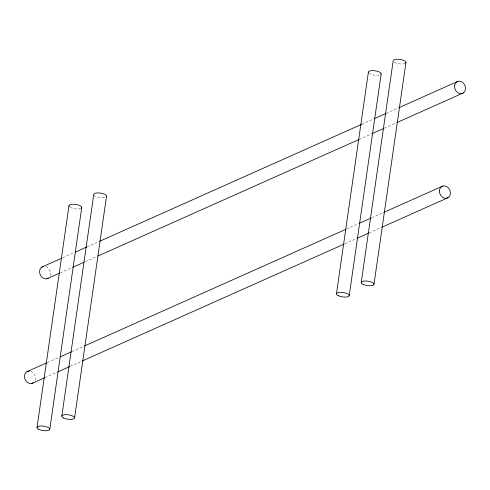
<?xml version="1.0" encoding="UTF-8"?>
<svg xmlns="http://www.w3.org/2000/svg" width="490" height="490" viewBox="0 0 490 490"><rect width="100%" height="100%" fill="white"/><g stroke="black" fill="none" stroke-linecap="round" stroke-linejoin="round"><path stroke-width="0.37" stroke-dasharray="2.45 1.84" d="M62.677 257.771L73.99 252.724M87.128 246.856L99.139 241.496M361.657 124.319L373.662 118.954M386.236 113.343L398.113 108.039M60.337 272.814L72.214 267.516M85.352 261.648L96.659 256.601M359.311 139.356L371.187 134.058M384.325 128.196L396.337 122.831M47.561 362.465L59.572 357.1M72.012 351.551L84.023 346.191M346.534 229.008L358.545 223.648M371.683 217.781L383.695 212.421M45.086 377.563L57.091 372.204M70.235 366.342L81.542 361.289M344.758 243.8L356.769 238.434M369.209 232.885L381.214 227.525M104.529 197.482A6.444 2.236 8.2 0 1 93.927 195.02M80.795 208.513A6.444 2.236 8.2 0 1 69.739 207.001M30.839 371.328A6.444 5.298 65.9 0 1 35.004 380.669M45.956 266.64A6.444 5.298 65.9 0 1 50.121 275.98M405.003 63.504A6.444 2.236 8.2 0 1 393.942 61.991M379.168 75.178A6.444 2.236 8.2 0 1 369.16 73.341"/><path stroke-width="0.73" d="M37.026 427.494L68.974 205.763M49.796 429.24L81.744 207.509M61.807 416.145L93.762 194.414A6.444 2.236 8.2 0 1 101.16 193.189A6.444 2.236 8.2 0 1 106.263 196.704M74.578 417.89L106.532 196.159M336.446 293.841L368.394 72.11M349.217 295.586L381.165 73.855M361.228 282.491L393.182 60.76A6.444 2.236 8.2 0 1 400.581 59.529A6.444 2.236 8.2 0 1 405.683 63.051M373.999 284.237L405.953 62.506M41.858 267.068L61.415 258.334M75.252 252.16L86.565 247.113M99.703 241.245L361.657 124.319M374.36 118.641L386.102 113.404M398.811 107.733L458.052 81.285M47.065 278.737L59.639 273.126M72.777 267.264L84.09 262.211M97.927 256.037L359.176 139.417M371.885 133.746L383.762 128.447M396.9 122.58L463.258 92.959M26.742 371.757L46.997 362.716M60.135 356.849L71.448 351.802M84.586 345.94L345.971 229.259M359.244 223.336L370.985 218.093M383.695 212.421L442.935 185.98M31.948 383.431L44.523 377.815M57.661 371.953L69.666 366.594M82.24 360.977L344.06 244.112M357.333 238.183L368.645 233.136M381.784 227.274L448.142 197.648M69.145 206.376A6.444 2.236 8.2 0 1 75.546 204.404A6.444 2.236 8.2 0 1 81.481 208.06M33.21 382.868A6.444 5.298 65.9 0 1 24.837 378.684A6.444 5.298 65.9 0 1 29.4 371.046M48.326 278.173A6.444 5.298 65.9 0 1 40.254 274.78A6.444 5.298 65.9 0 1 43.12 266.505M368.566 72.716A6.444 2.236 8.2 0 1 374.966 70.75A6.444 2.236 8.2 0 1 380.901 74.407M63.547 417.976A6.444 2.236 8.2 0 0 74.315 418.435A6.444 2.236 8.2 0 0 66.72 414.638A6.444 2.236 8.2 0 0 63.547 417.976M38.765 429.332A6.444 2.236 8.2 0 0 49.527 429.791A6.444 2.236 8.2 0 0 41.932 425.988A6.444 2.236 8.2 0 0 38.765 429.332M439.469 190.224A6.444 5.298 65.9 0 0 446.88 198.211A6.444 5.298 65.9 0 0 448.375 187.848A6.444 5.298 65.9 0 0 439.469 190.224M454.585 85.529A6.444 5.298 65.9 0 0 461.997 93.523A6.444 5.298 65.9 0 0 463.491 83.159A6.444 5.298 65.9 0 0 454.585 85.529M362.968 284.322A6.444 2.236 8.2 0 0 373.735 284.782A6.444 2.236 8.2 0 0 366.14 280.978A6.444 2.236 8.2 0 0 362.968 284.322M338.186 295.672A6.444 2.236 8.2 0 0 348.947 296.132A6.444 2.236 8.2 0 0 341.359 292.334A6.444 2.236 8.2 0 0 338.186 295.672"/></g></svg>
